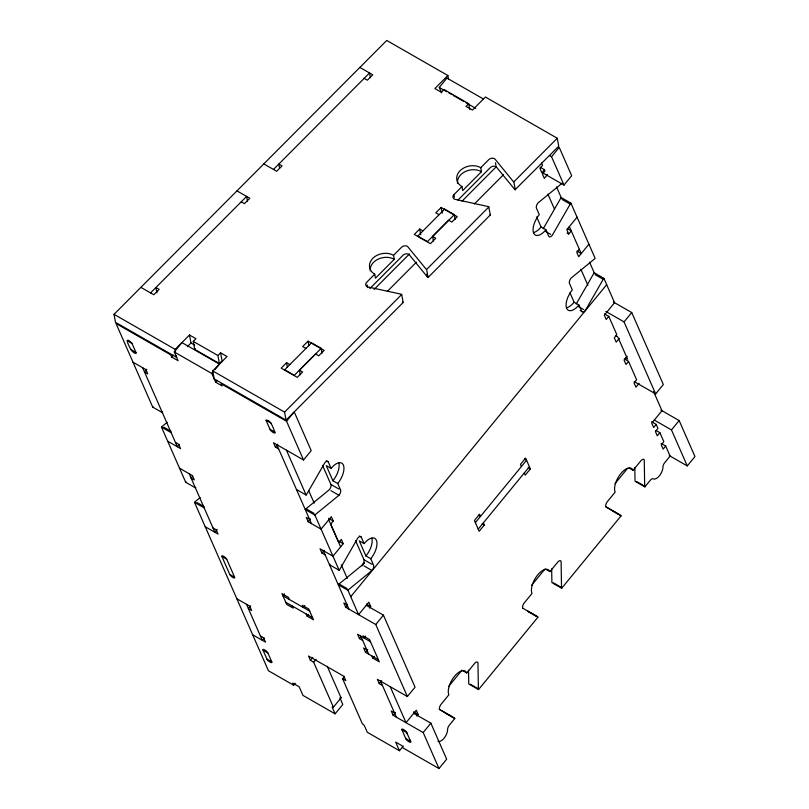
<?xml version="1.0" encoding="UTF-8"?>
<svg xmlns="http://www.w3.org/2000/svg" width="809" height="809" viewBox="0 0 809 809"><rect width="100%" height="100%" fill="white"/><g stroke="black" fill="none" stroke-linecap="round" stroke-linejoin="round"><path stroke-width="1.21" d="M543.183 228.785L560.546 198.569A4.227 2.012 -60.2 0 1 561.244 197.578L570.891 203.12L595.111 258.283A4.227 2.012 -60.2 0 1 594.342 259.092L571.073 278.114A4.217 2.012 -60.2 0 0 569.455 283.393L572.307 289.875A14.764 7.038 -60.2 0 0 566.664 308.35A14.764 7.038 -60.2 0 0 578.941 304.993L581.792 311.475A4.217 2.012 -60.2 0 0 585.291 310.514L603.221 279.327A4.227 2.012 -60.2 0 1 603.918 278.347L594.261 272.805A4.227 2.012 -60.2 0 0 593.573 273.796L576.2 304.012M570.891 203.12A4.227 2.012 -60.2 0 0 570.203 204.101L552.274 235.288A4.217 2.012 -60.2 0 1 548.765 236.248L545.923 229.766L541.09 227.005L536.67 216.923M146.854 369.248L144.548 372.049L147.764 373.9L145.873 369.582L133 362.199M162.71 412.125A4.227 2.012 -60.2 0 1 162.346 412.6L152.699 407.069L116.011 323.489L170.709 354.848L171.66 357.012L178.091 360.703L174.248 351.955L181.934 342.591L219.472 364.121L214.86 369.733M171.66 357.012L173.197 355.141M441.663 92.893L439.267 87.433L446.942 78.069L483.408 98.981M286.548 421.267L294.223 411.912L311.212 450.623L303.537 459.977L286.548 421.267L221.12 383.759L222.07 385.913L215.629 382.222L211.786 373.475L213.323 371.604M215.629 382.222L217.166 380.351M179.254 444.404L177.333 446.74L142.657 367.731M192.623 476.198L191.086 478.068L194.302 479.919L192.411 475.591L179.537 468.209M278.62 448.924L275.404 447.084L277.709 444.272M217.237 529.379L214.881 532.261L189.195 473.75M563.994 185.089L551.556 156.744L559.241 147.39L571.67 175.725L563.994 185.089L542.546 172.782M540.129 167.21L544.427 169.668L541.868 172.792L539.967 168.464L542.526 165.349L541.534 163.094M547.471 174.552L544.326 178.395L542.424 174.066L544.983 170.952L544.427 169.668M325.157 554.944L321.942 553.093L320.04 548.775L332.964 556.188L343.198 543.709L341.307 539.381L338.749 542.505L330.679 524.141L333.237 521.016L331.346 516.698L321.062 529.147L308.189 521.775L310.494 518.963M250.689 605.799L248.383 608.601L251.609 610.451L249.708 606.123L236.835 598.751M577.08 217.196L566.836 229.675L568.737 234.003L571.296 230.878L567.271 228.573M284.465 593.867L282.887 595.778L309.705 611.159M321.942 553.093L324.247 550.292M579.355 249.243L576.797 252.368L578.688 256.686L588.932 244.207M264.219 637.957L262.298 640.293L246.492 604.283M304.831 605.607L303.294 607.478L302.344 605.324L308.775 609.005L313.518 619.815L307.086 616.124L306.136 613.96M307.086 616.124L308.623 614.253M366.275 605.314L383.436 615.153L415.057 687.175L407.372 696.529L375.76 624.508L345.726 607.296L347.334 605.344M339.952 697.995L342.794 704.477L335.118 713.841L332.266 707.359A2.114 0.617 39.4 0 1 333.409 707.197L313.649 662.187L310.423 660.346L312.83 657.424M200.147 497.586L195.293 501.55A4.227 2.012 -60.2 0 0 194.524 502.349L268.457 670.762L293.657 685.223L295.255 683.271M313.649 662.187L316.046 659.264M369.46 608.075L370.734 606.517L368.843 602.189L358.599 614.668L347.951 590.317L338.293 584.786A4.227 2.012 -60.2 0 1 339.062 583.987L362.331 564.965A4.217 2.012 -60.2 0 0 363.949 559.686L355.566 540.584M604.495 313.912L608.783 316.38L606.224 319.494L604.333 315.176L614.567 302.697L603.918 278.347M362.695 640.465L359.479 638.625L361.016 636.744M365.557 636.117L364.02 637.988L363.069 635.834L369.511 639.514L379.31 661.843L372.868 658.152L371.928 655.998M375.76 624.508L383.436 615.153M631.728 312.537L663.34 384.548L655.664 393.912L624.052 321.891L631.728 312.537L613.495 302.081M619.34 338.344L616.185 342.177L614.284 337.859L616.852 334.744L608.783 316.38M403.307 746.06L399.464 750.742L367.296 732.287L364.444 725.804A2.114 0.617 39.4 0 0 362.361 723.802L342.601 678.791L344.209 676.84M378.359 659.689L365.486 652.307L367.792 649.496M475.368 522.644L526.568 460.25L524.424 459.027M478.22 529.126L529.41 466.732M372.868 658.152L374.405 656.281M333.409 707.197L341.085 697.843L327.251 666.333M483.337 522.887L484.288 525.051L479.171 531.291L474.428 520.49L479.545 514.251L480.495 516.415L478.352 515.181M521.451 466.49L520.5 464.336L525.617 458.096L530.36 468.896L525.243 475.136L524.293 472.972M627.238 356.344L624.093 360.187L625.984 364.505L628.542 361.39L624.255 358.923M382.455 685.476L379.239 683.635L381.636 680.703M639.1 383.355L635.945 387.187L634.044 382.869L636.612 379.755L628.542 361.39M413.702 713.346L430.863 723.185L446.669 759.186L438.994 768.55L423.178 732.539L393.154 715.318L395.55 712.395M416.878 716.107L418.162 714.539L416.261 710.221L406.027 722.7L390.211 686.689M651.579 421.752L656.21 424.401L653.652 427.526L651.751 423.198L661.995 410.719L653.591 391.596M448.51 686.588L461.949 670.206L466.773 672.977L474.934 663.087A4.217 2.012 -60.2 0 1 477.957 662.662L478.382 688.833A4.217 2.012 -60.2 0 0 478.544 689.581L537.934 617.206A4.217 2.012 -60.2 0 0 537.55 616.711L522.604 608.105M531.655 585.251L545.094 568.869M615.002 483.671L627.491 468.441M656.119 430.499L659.871 432.653L657.282 435.808L655.391 431.48L657.95 428.365L656.21 424.401M423.178 732.539L430.863 723.185M679.155 420.559L694.961 456.569L687.276 465.933L671.47 429.923L679.155 420.559L660.923 410.112M661.064 443.352L665.696 446.012L663.137 449.126L661.236 444.808L663.825 441.653L659.871 432.653M466.773 672.977A14.764 7.038 -60.2 0 0 454.496 676.334A14.764 7.038 -60.2 0 0 448.853 694.82L441.178 704.174A4.217 2.012 -60.2 0 0 439.56 709.453L454.405 718.058A4.207 2.002 -60.2 0 1 454.789 718.544L449.389 725.127A4.217 2.012 -60.2 0 0 447.711 728.494L447.387 731.528A8.444 4.025 -60.2 0 1 439.176 741.529L437.952 741.266M551.667 568.869L551.88 581.954A4.217 2.012 -60.2 0 0 552.041 582.702L561.699 588.244L621.079 515.859A4.217 2.012 -60.2 0 0 620.705 515.373L605.86 506.778A4.217 2.012 -60.2 0 1 607.468 501.489L615.153 492.135A14.764 7.038 -60.2 0 1 620.786 473.649A14.764 7.038 -60.2 0 1 633.063 470.292L641.224 460.402A4.217 2.012 -60.2 0 1 644.257 459.977L644.682 486.148A4.217 2.012 -60.2 0 0 644.844 486.897L650.244 480.324A4.217 2.012 -60.2 0 1 653.288 478.817A8.444 4.025 -60.2 0 0 659.375 475.813A8.444 4.025 -60.2 0 0 662.935 467.056A4.217 2.012 -60.2 0 1 664.725 462.667L670.115 456.094L665.696 446.012M522.715 608.115A4.217 2.012 -60.2 0 1 524.323 602.836L531.998 593.472A14.764 7.038 -60.2 0 1 537.641 574.997A14.764 7.038 -60.2 0 1 549.918 571.639L558.079 561.749A4.217 2.012 -60.2 0 1 561.112 561.315L561.527 587.496A4.217 2.012 -60.2 0 0 561.699 588.244M176.322 355.616L176.645 357.396L115.505 322.336L114.039 314.327L386.732 40.45L447.862 75.51L448.601 79.515M150.545 292.898L246.603 196.415L247.483 201.158M273.462 169.445L369.531 72.962L370.401 77.704M175.502 351.167L175.179 349.387L189.498 334.997L195.94 338.688L193.25 341.388L194.726 349.397L219.391 363.534L222.07 360.844L220.604 352.835L217.924 355.525L219.391 363.534M447.862 75.51L434.888 88.545L441.33 92.226L444.01 89.536L468.674 103.683L469.716 109.357M187.395 346.606L190.975 343.006L189.498 334.997M194.726 349.397L195.394 348.719M468.674 103.683L465.994 106.373L472.426 110.064L485.41 97.029L557.27 138.238L558.736 146.237L515.1 189.7A4.237 3.236 -9.7 0 1 514.524 189.205L496.19 166.755A4.217 3.236 -10.4 0 0 490.284 167.615L457.995 200.045M426.404 269.306A4.247 3.246 -10.3 0 1 425.817 268.81L407.483 246.371A4.217 3.226 -10.4 0 0 401.577 247.22L393.528 255.31A14.764 11.306 -10.4 0 0 372.858 258.293A14.764 11.306 -10.4 0 0 374.729 274.19L366.669 282.28A4.217 3.236 -10.4 0 0 367.205 286.821L400.657 294.072A4.207 3.226 -10.5 0 1 401.699 294.486L403.165 302.495L286.052 420.124L214.183 378.915L212.716 370.906L227.046 356.526L220.604 352.835M289.784 364.586L286.568 362.735L281.188 368.135L297.277 377.358L302.647 371.968L299.431 370.118L315.55 353.938L318.766 355.778L324.136 350.388L308.047 341.165L302.677 346.555L305.893 348.406M422.905 230.878L419.689 229.038L414.319 234.428L430.408 243.651L435.778 238.261L432.562 236.41L448.671 220.23L451.887 222.081L457.257 216.681L441.168 207.458L435.798 212.848L439.014 214.698M369.885 288.54L403.054 255.229A4.217 3.226 -10.4 0 1 408.949 254.38L427.283 276.82A4.227 3.226 -10 0 0 428.103 277.447L490.396 214.881L488.687 206.75A4.257 3.236 -10 0 0 487.888 206.477L454.436 199.206A4.217 3.226 -10.4 0 1 453.91 194.666L461.959 186.576A14.764 11.306 -10.4 0 1 460.099 170.679A14.764 11.306 -10.4 0 1 480.758 167.696L488.818 159.606A4.217 3.236 -10.4 0 1 494.724 158.746L513.048 181.196A4.227 3.236 -10.5 0 0 513.857 181.843M393.528 255.31L394.256 259.315L375.457 278.195L374.729 274.19M480.758 167.696L481.497 171.7L462.697 190.58L461.959 186.576M374.082 289.47L409.465 253.935M462.06 201.107L496.453 166.573M321.173 348.366L294.314 375.336L284.667 369.804L311.516 342.824L321.173 348.366L322.043 353.108M387.268 291.452L416.463 262.136M474.357 203.989L503.461 174.764M286.052 420.124L284.576 412.115L401.689 294.486M428.092 277.457L426.626 269.448L488.929 206.871M557.27 138.238L513.857 181.833L515.323 189.842M167.119 422.359L162.275 426.323A4.227 2.012 -60.2 0 0 161.497 427.122L185.716 482.295L195.373 487.827A4.227 2.012 -60.2 0 0 195.727 487.352M347.951 590.317A4.227 2.012 -60.2 0 1 348.719 589.518L371.988 570.497A4.217 2.012 -60.2 0 0 373.596 565.218L370.755 558.736A14.764 7.038 -60.2 0 0 376.397 540.26A14.764 7.038 -60.2 0 0 364.121 543.618L361.269 537.136A4.217 2.012 -60.2 0 0 357.76 538.086L339.831 569.283A4.227 2.012 -60.2 0 1 339.143 570.264L314.923 515.1L305.276 509.559A4.227 2.012 -60.2 0 1 306.045 508.76L329.314 489.738A4.217 2.012 -60.2 0 0 330.921 484.46L322.538 465.357M337.737 483.509A14.764 7.038 -60.2 0 0 343.37 465.033A14.764 7.038 -60.2 0 0 331.093 468.391L326.27 465.62L332.904 480.748L337.737 483.509L340.579 489.991A4.217 2.012 -60.2 0 1 338.971 495.27L315.702 514.291A4.227 2.012 -60.2 0 0 314.923 515.1M401.901 729.769L405.855 738.769A3.165 0.92 39.4 0 0 408.98 741.772A3.165 0.92 39.4 0 0 410.679 741.54L406.725 732.539A3.165 0.92 39.4 0 0 403.6 729.536A3.165 0.92 39.4 0 0 401.901 729.769L406.725 732.539L407.382 734.036M405.855 738.769L410.679 741.54L410.021 740.043M439.267 87.433L446.77 91.73M448.914 92.964L451.058 94.198M453.212 95.422L463.931 101.57M466.075 102.804L475.732 108.335M549.382 155.5L551.556 156.744M359.874 67.43L372.747 74.802L367.377 80.192L364.161 78.352M562.154 199.489L570.203 204.101M567.129 233.073L568.737 234.003M545.64 231.485L550.666 234.367M576.918 251.073L581.206 253.541L569.344 226.53M595.181 274.716L603.221 279.327M606.669 284.687L350.742 596.698M605.82 311.435L624.052 321.891M569.941 292.706L574.117 302.232L578.941 304.993M578.657 306.712L583.683 309.594M580.174 310.555L581.792 311.475M615.649 335.674L617.793 336.898L627.602 359.226L625.448 357.993M263.815 163.914L276.688 171.286L282.058 165.896L278.842 164.045L279.57 168.05M634.216 381.615L655.664 393.912M654.309 420.083L671.47 429.923M236.956 190.884L249.829 198.256L244.46 203.656L241.244 201.805M669.316 455.629L687.276 465.933M629.048 467.986L633.063 470.292M636.632 481.537L644.682 486.148M644.844 486.897L635.186 481.365A4.217 2.012 -60.2 0 1 635.025 480.617L634.812 467.531M605.749 506.768L619.087 514.453M613.04 511.248L621.079 515.859M528.216 467.663L530.36 468.896M140.887 287.367L153.771 294.739L159.14 289.349L155.925 287.498L156.895 292.838M193.25 341.388L217.924 355.525M194.726 345.16L190.975 343.006M482.144 523.827L484.288 525.051M114.039 314.327L175.179 349.387M212.716 370.906L284.576 412.115M174.248 351.955L211.786 373.475M545.903 569.334L549.918 571.639M553.487 582.874L561.527 587.496M127.144 340.64L131.978 343.41L136.043 352.673A3.165 0.92 39.4 0 1 134.345 352.916A3.165 0.92 39.4 0 1 131.22 349.903C126.76 342.753 125.112 335.957 131.978 343.41M266.04 420.276L270.115 429.549A3.165 0.92 39.4 0 0 273.24 432.552A3.165 0.92 39.4 0 0 274.939 432.319C273.644 429.195 270.661 418.941 266.04 420.276L270.964 423.097M326.239 460.756L328.252 461.909L331.093 468.391M131.098 349.64L135.922 352.411M270.044 429.306L274.918 432.107M303.537 459.977L273.503 442.766L275.404 447.084M330.921 484.46L338.971 489.071M330.921 490.659L338.971 495.27M535.942 615.791L527.903 611.179A4.217 2.012 -60.2 0 1 528.277 611.665L537.934 617.206M296.468 489.506L306.126 495.037A4.227 2.012 -60.2 0 0 306.813 494.056L324.743 462.869A4.217 2.012 -60.2 0 1 328.252 461.909M328.616 518.367L333.237 521.016M359.257 535.983L361.269 537.136M163.883 427.243L170.921 431.278M306.045 508.76L314.084 513.371M161.497 427.122L171.154 432.663A4.227 2.012 -60.2 0 1 171.346 432.441M364.121 543.618L359.287 540.847L365.931 555.965L370.755 558.736M175.442 442.422L178.658 444.262L180.549 448.591L167.685 441.208M309.513 519.297L306.287 517.447L308.189 521.775M339.173 541.403L343.198 543.709M363.949 559.686L371.988 564.298M363.949 565.885L371.988 570.497M339.143 570.264L329.485 564.733A4.227 2.012 -60.2 0 0 329.85 564.257M196.9 502.47L203.939 506.505M339.062 583.987L347.112 588.598M194.524 502.349L204.171 507.89A4.227 2.012 -60.2 0 1 204.364 507.668M366.447 604.05L370.734 606.517M212.979 527.943L216.195 529.784L218.096 534.112L205.223 526.73M347.051 604.819L343.835 602.968L345.726 607.296M470.342 684.222L478.382 688.833M478.544 689.581L468.896 684.05A4.217 2.012 -60.2 0 1 468.735 683.302L468.522 670.206M221.909 556.501L226.732 559.272L234.64 577.272A3.165 0.92 39.4 0 1 232.931 577.515A3.165 0.92 39.4 0 1 229.807 574.511L221.909 556.501A3.165 0.92 39.4 0 1 223.608 556.268A3.165 0.92 39.4 0 1 226.732 559.272M370.451 641.679L357.588 634.296L359.479 638.625M285.739 602.26L312.547 617.641M366.811 649.829L363.595 647.979L365.486 652.307M229.807 574.511L234.64 577.272M439.186 709.291L452.797 717.128M454.789 718.544L445.132 713.012A4.207 2.002 -60.2 0 0 444.758 712.517M407.372 696.529L377.348 679.307L379.239 683.635M413.53 711.89L418.162 714.539M342.601 678.791L345.827 680.642L343.926 676.314L308.532 656.018L310.423 660.346M260.397 635.975L263.623 637.816L265.514 642.134L252.641 634.762M394.468 712.84L391.253 711L393.154 715.318M263.006 650.133L267.83 652.893L271.784 661.893A3.165 0.92 39.4 0 1 270.085 662.136A3.165 0.92 39.4 0 1 266.96 659.133L263.006 650.133A3.165 0.92 39.4 0 1 264.705 649.89A3.165 0.92 39.4 0 1 267.83 652.893M266.96 659.133L271.784 661.893M438.994 768.55L403.064 747.951L402.113 745.787L395.672 742.096L399.464 750.742M335.118 713.841L302.94 695.386L299.148 686.75L292.706 683.059L293.657 685.223M556.541 186.96L561.507 198.266M589.589 262.237L594.564 273.573M547.865 194.059L554.327 208.762M580.913 269.326L587.88 285.193M328.737 519.793L340.589 546.793M308.745 490.709L314.205 503.147M341.297 564.854L347.263 578.455M286.426 450.168L306.126 495.037M276.769 444.637L311.455 523.645M323.307 550.646L348.952 609.137M360.804 636.147L368.702 654.147M380.564 681.158L396.37 717.168M289.349 599.489L288.398 597.325L281.967 593.634L286.71 604.434L293.141 608.125L292.191 605.971M495.452 162.751L495.947 165.42M453.91 194.666L454.395 197.335M454.516 215.841L455.164 219.401M441.168 207.458L442.22 213.182M432.562 236.41L433.402 240.991M419.689 229.038L420.741 234.752M426.798 274.15L427.283 276.82M367.155 284.95L367.65 287.62M308.047 341.165L308.886 345.736M299.431 370.118L300.27 374.698M286.568 362.735L287.407 367.316M489.91 214.628A4.217 3.246 -10.9 0 1 490.406 214.87M370.249 270.863A14.764 11.306 -10.4 0 1 378.056 259.173A14.764 11.306 -10.4 0 1 394.256 259.315M402.397 302.172A4.237 3.236 -10.2 0 1 403.155 302.505M457.489 183.249A14.764 11.306 -10.4 0 1 465.286 171.559A14.764 11.306 -10.4 0 1 481.497 171.7M186.08 481.82A4.227 2.012 -60.2 0 1 185.716 482.295M153.053 406.593A4.227 2.012 -60.2 0 1 152.699 407.069M340.276 697.51A2.114 0.617 39.4 0 1 341.085 697.843M561.901 183.279A4.227 2.012 -60.2 0 1 561.315 183.865L538.046 202.887A4.217 2.012 -60.2 0 0 536.438 208.166L539.279 214.648A14.764 7.038 -60.2 0 0 533.647 233.123A14.764 7.038 -60.2 0 0 545.923 229.766M541.09 227.005A14.764 7.038 -60.2 0 1 533.434 232.598M574.117 302.232A14.764 7.038 -60.2 0 1 566.452 307.824M371.816 538.147A14.764 7.038 -60.2 0 1 365.931 555.975M338.789 462.92A14.764 7.038 -60.2 0 1 332.904 480.748M611.048 509.842A4.217 2.012 -60.2 0 1 611.422 510.327M364.242 562.862L361.845 565.784L364.293 562.882M444.647 209.127L417.788 236.097L427.435 241.628L454.294 214.658L444.647 209.127"/></g></svg>
